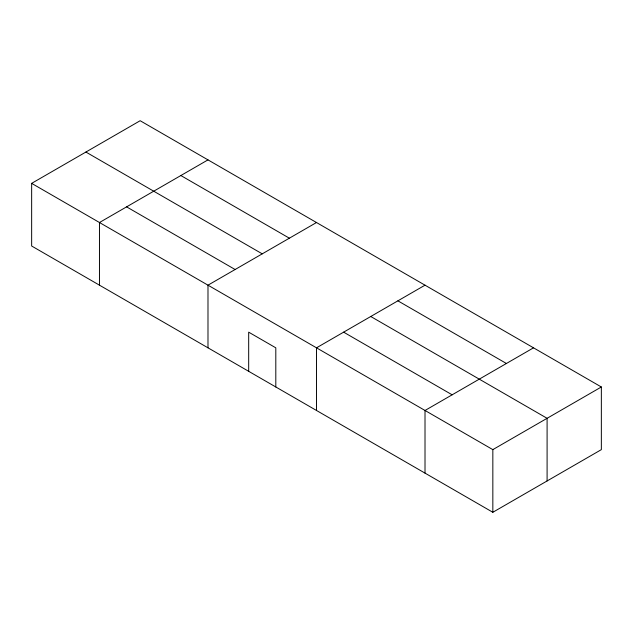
<?xml version="1.0" encoding="UTF-8"?>
<svg xmlns="http://www.w3.org/2000/svg" width="633" height="633" viewBox="0 0 633 633"><rect width="100%" height="100%" fill="white"/><g stroke="black" fill="none" stroke-linecap="round" stroke-linejoin="round"><path stroke-width="0.95" d="M31.65 183.364L140.162 120.721L601.35 386.985L601.35 449.636L492.838 512.279L31.65 246.015L31.65 183.364L492.838 449.628L601.35 386.985M207.988 159.872L99.468 222.523L99.468 285.174M316.5 222.523L207.988 285.174L207.988 347.826M425.012 285.174L316.5 347.826L316.5 410.477M533.532 347.826L425.012 410.477L425.012 473.128M180.856 175.539L289.368 238.19M397.888 300.833L506.4 363.484M85.906 152.047L262.244 253.849M370.756 316.5L547.094 418.302L547.094 480.953M126.6 206.864L235.112 269.516M343.632 332.159L452.144 394.81M492.838 449.628L492.838 512.279M275.806 386.985L275.806 347.826L248.682 332.159L248.682 371.318"/></g></svg>
